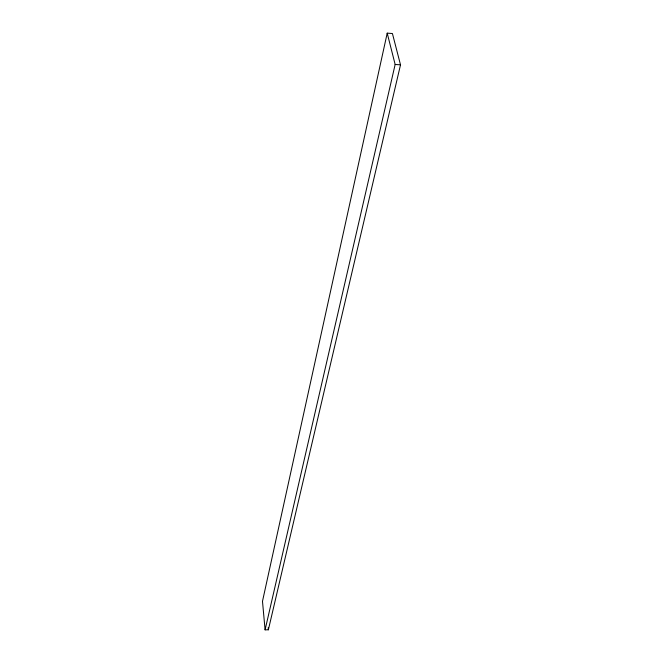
<?xml version="1.0" encoding="UTF-8"?>
<svg xmlns="http://www.w3.org/2000/svg" width="663" height="663" viewBox="0 0 663 663"><rect width="100%" height="100%" fill="white"/><g stroke="black" fill="none" stroke-linecap="round" stroke-linejoin="round"><path stroke-width="0.99" d="M387.209 33.15L262.49 601.291L265.092 629.85L268.366 629.792L400.51 64.833L392.421 33.523L387.209 33.15L395.148 64.468L265.092 629.85M395.148 64.468L400.51 64.833M268.175 627.753L268.366 629.792"/></g></svg>
